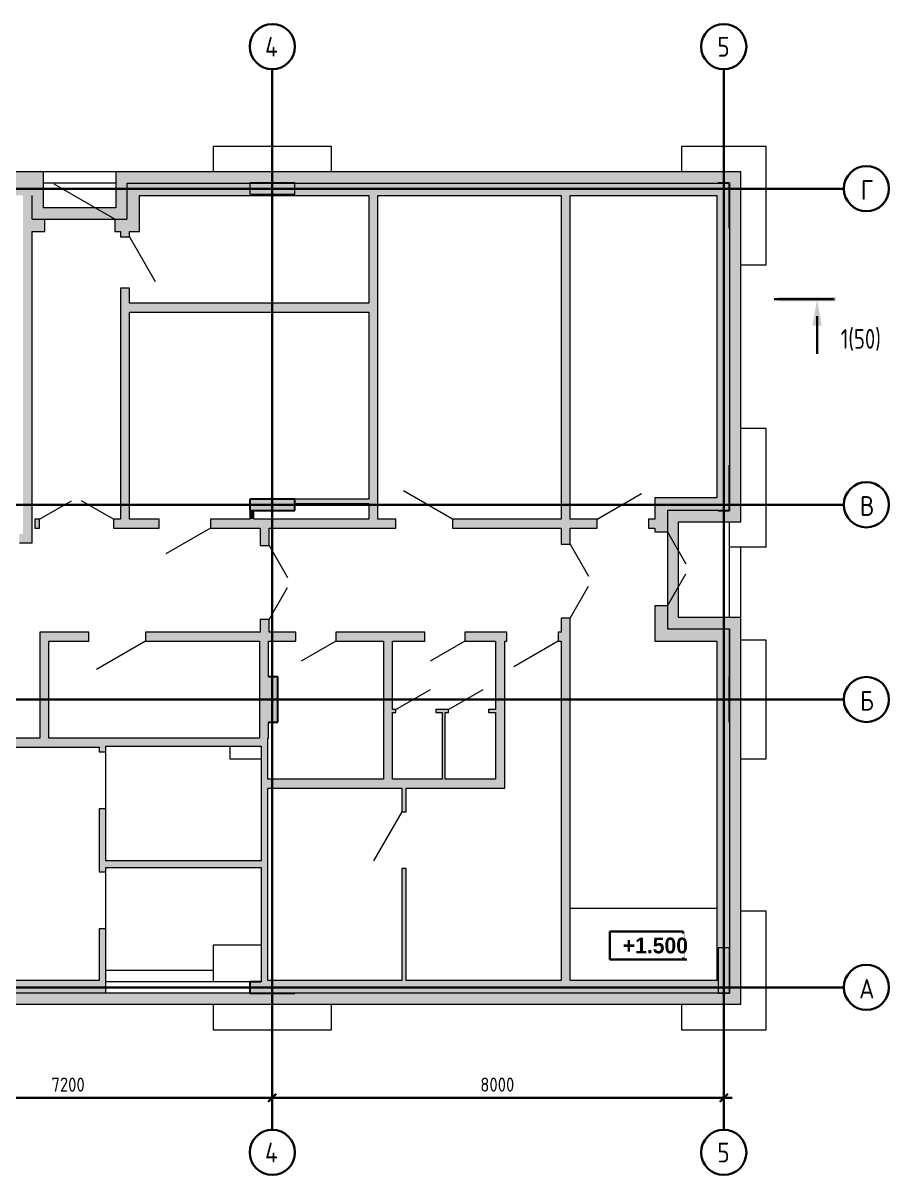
# Model space of a CAD drawing. Header units: millimetres. Extents: x -3614 to 32845, y -3324 to 17085.
# Drawn here: x 17482 to 32845, y -3324 to 17085 of the extents above; entities that cross this region are included whole.
import ezdxf

# ---------------------------------------------------------------- set-up
doc = ezdxf.new("R2010")
doc.units = ezdxf.units.MM
doc.linetypes.add('ADSK_Линия сетки', pattern=[25, 20, -2.5, 0, -2.5])
for name, color, linetype, lineweight in [('A-ANNO-DIMS', 7, 'Continuous', 30), ('A-ANNO-DIMS-100', 7, 'Continuous', 30), ('A-ANNO-NOTE', 7, 'Continuous', 30), ('A-WALL', 7, 'Continuous', 13), ('A-WALL-PATT', 7, 'Continuous', 13), ('G-ANNO-DIMS', 7, 'Continuous', 30), ('G-ANNO-SYMB', 7, 'Continuous', 30), ('I-WALL', 7, 'Continuous', 13), ('S-COLS', 7, 'Continuous', 9), ('S-GRID', 7, 'Continuous', 30), ('S-GRID-IDEN', 7, 'Continuous', 30)]:
    doc.layers.add(name, color=color, linetype=linetype, lineweight=lineweight)
doc.layers.add('A-DOOR', color=5, linetype='Continuous', lineweight=13, true_color=0x0000ff)
doc.layers.add('A-FLOR', color=7, linetype='Continuous', lineweight=13, true_color=0x007f00)
doc.styles.add('GOST Common', font='GOST_Common_SpecSymbol_0.ttf', dxfattribs={"width": 0.9, "height": 350})
doc.styles.add('GOST Common_1', font='GOST_Common_SpecSymbol_0.ttf', dxfattribs={"width": 0.9, "height": 250})
doc.styles.add('GOST Common_2', font='GOST_Common_SpecSymbol_0.ttf', dxfattribs={"width": 0.8, "height": 350})
doc.styles.add('Mipgost_B', font='', dxfattribs={"height": 280})
doc.styles.get('Mipgost_B').set_extended_font_data('Mipgost', bold=True)
doc.dimstyles.new('0_Оси', dxfattribs={"dimscale": 304.8, "dimtxt": 251.428749, "dimasz": 0.463911, "dimexe": 0.492126, "dimexo": 0.492126, "dimgap": 0.098425, "dimtad": 1, "dimdec": 0, "dimzin": 0, "dimdsep": 46, "dimtxsty": 'GOST Common_1', "dimblk1": 'OBLIQUE', "dimblk2": 'OBLIQUE', "dimsah": 1, "dimcen": 0.09, "dimdle": 0.492126, "dimazin": 0, "dimtfac": 1, "dimtdec": 4, "dimtix": 1, "dimtmove": 0, "dimatfit": 3, "dimfxl": 1, "dimtvp": 1, "dimtfill": 1, "dimtolj": 1, "dimtzin": 0, "dimarcsym": 2})

# ---------------------------------------------------------------- blocks, each defined once
blk = doc.blocks.new('AC_Дверь_Однопольная_ДеревяннаяВнутренняя_ГОСТ6629-88 - 910х2080h-71783-Этаж 1_ Кладочный план')
at = {"layer": 'A-DOOR', "color": 176, "true_color": 0x00007f}
blk.add_line((-455, 80), (333, 535), dxfattribs=at)
blk = doc.blocks.new('AC_Дверь_Однопольная_ДеревяннаяВнутренняя_ГОСТ6629-88 - 960х2080h-71764-Этаж 1_ Кладочный план')
at = {"layer": 'A-DOOR', "color": 176, "true_color": 0x00007f}
blk.add_line((-500, 80), (366, 580), dxfattribs=at)
blk = doc.blocks.new('AC_Дверь_Однопольная_ДеревяннаяВнутренняя_ГОСТ6629-88 - 710х2080h-71766-Этаж 1_ Кладочный план')
at = {"layer": 'A-DOOR', "color": 176, "true_color": 0x00007f}
blk.add_line((-355, 80), (260, 435), dxfattribs=at)
blk = doc.blocks.new('AC_Дверь_Однопольная_ДеревяннаяВнутренняя_ГОСТ6629-88 - 710х2080h-74658-Этаж 1_ Кладочный план')
at = {"layer": 'A-DOOR', "color": 176, "true_color": 0x00007f}
blk.add_line((-355, 25), (260, 380), dxfattribs=at)
blk = doc.blocks.new('AC_Дверь_Однопольная_ДеревяннаяВнутренняя_ГОСТ6629-88 - 960х2080h Л-74744-Этаж 1_ Кладочный план')
at = {"layer": 'A-DOOR', "color": 176, "true_color": 0x00007f}
blk.add_line((500, 38), (-366, 538), dxfattribs=at)
blk = doc.blocks.new('AC_Дверь_Однопольная_ДеревяннаяВнутренняя_ГОСТ6629-88 - 960х2080h Л-71763-Этаж 1_ Кладочный план')
at = {"layer": 'A-DOOR', "color": 176, "true_color": 0x00007f}
blk.add_line((500, 80), (-366, 580), dxfattribs=at)
blk = doc.blocks.new('Внутренняя дверь 2-Навесная - Один проем вовнутрь_ с порогом - 31173-2003 - ДСВ ДКВн У 2100-1300 М1 ГОСТ 31173-2003-77320-Этаж 1_ Кладочный план')
at = {"layer": 'A-DOOR', "color": 7}
for p, q in [((-675, -80), (-108, -407)), ((635, -80), (68, -407))]:
    blk.add_line(p, q, dxfattribs=at)
blk = doc.blocks.new('Внутренняя дверь 2-Навесная - Один проем вовнутрь_ с порогом - 31173-2003 - ДСВ ДКВн У 2100-1300 М1 ГОСТ 31173-2003-77464-Этаж 1_ Кладочный план')
at = {"layer": 'A-DOOR', "color": 7}
for p, q in [((-675, -110), (-108, -437)), ((635, -110), (68, -437))]:
    blk.add_line(p, q, dxfattribs=at)
blk = doc.blocks.new('AC_Дверь_Однопольная_ДеревяннаяВнутренняя_ГОСТ6629-88 - 1200х2080h-80309-Этаж 1_ Кладочный план')
at = {"layer": 'A-DOOR', "color": 176, "true_color": 0x00007f}
blk.add_line((-620, -110), (454, -730), dxfattribs=at)
blk = doc.blocks.new('Ось сетки - Круг_Ø8 мм-2643-Этаж 1_ Кладочный план')
at = {"layer": 'S-GRID-IDEN'}
for start, end in [(360, 180), (180, 360)]:
    blk.add_arc((0, 0), 4, start, end, dxfattribs=at)
blk = doc.blocks.new('DIMBLOCK3-Этаж 1_ Кладочный план')
at = {"layer": 'A-ANNO-DIMS-100', "color": 150, "true_color": 0x0080ff}
for p, q in [((14700, -2005), (14700, -1805)), ((21900, -2005), (21900, -1805)), ((14700, -1955), (14629, -2026)), ((14700, -1955), (14771, -1884)), ((14700, -1955), (21900, -1955)), ((14700, -1955), (14700, -2005)), ((21900, -1955), (21829, -2026)), ((21900, -1955), (21971, -1884)), ((21900, -1955), (21900, -2005))]:
    blk.add_line(p, q, dxfattribs=at)
at = {"layer": 'A-ANNO-DIMS-100', "color": 0, "insert": (17985, -1598), "char_height": 250, "width": 756.84, "attachment_point": 1, "line_spacing_factor": 1.022761, "style": 'GOST Common_1', "bg_fill": 3, "box_fill_scale": 1.25, "bg_fill_color": 256, "bg_fill_true_color": 13158600, "bg_fill_transparency": 0}
blk.add_mtext('7200', dxfattribs=at)
blk = doc.blocks.new('_Oblique')
at = {"color": 0, "linetype": 'ByBlock', "lineweight": -2}
blk.add_line((-0.5, -0.5), (0.5, 0.5), dxfattribs=at)
blk = doc.blocks.new('DIMBLOCK4-Этаж 1_ Кладочный план')
at = {"layer": 'A-ANNO-DIMS-100', "color": 150, "true_color": 0x0080ff}
for p, q in [((21900, -2005), (21900, -1805)), ((29900, -2005), (29900, -1805)), ((21900, -1955), (21829, -2026)), ((21900, -1955), (21971, -1884)), ((21900, -1955), (30050, -1955)), ((21900, -1955), (21900, -2005)), ((29900, -1955), (29829, -2026)), ((29900, -1955), (29971, -1884)), ((29900, -1955), (29900, -2005))]:
    blk.add_line(p, q, dxfattribs=at)
at = {"layer": 'A-ANNO-DIMS-100', "color": 0, "insert": (25585, -1598), "char_height": 250, "width": 756.84, "attachment_point": 1, "line_spacing_factor": 1.022761, "style": 'GOST Common_1', "bg_fill": 3, "box_fill_scale": 1.25, "bg_fill_color": 256, "bg_fill_true_color": 13158600, "bg_fill_transparency": 0}
blk.add_mtext('8000', dxfattribs=at)
blk = doc.blocks.new('Разрез - Номер вида сзади лист_3_5 мм-93904-Этаж 1_ Кладочный план')
at = {"layer": 'G-ANNO-SYMB'}
for points in [[(9.8, 0.4), (9.8, -0.39), (-0.33, -0.39), (-0.33, 0.4)], [(2.18, -4.67), (3, 0), (3.82, -4.67)]]:
    blk.add_hatch(color=256, dxfattribs=at).paths.add_polyline_path(points)
blk.add_line((3, -3), (3, -9.66), dxfattribs=at)
blk = doc.blocks.new('Высотные отметки - Рамка вверх-88962-Этаж 1_ Кладочный план')
at = {"layer": 'A-ANNO-NOTE'}
for p, q in [((-13, 0), (-13, 5)), ((-13, 5), (0, 5)), ((0, 5), (0, 0)), ((0, 0), (-13, 0))]:
    blk.add_line(p, q, dxfattribs=at)

msp = doc.modelspace()

# ---------------------------------------------------------------- hatches: boundary and pattern name
at = {"layer": 'A-WALL-PATT', "true_color": 0xafbeb9}
for points in [[(17642.5, 14250), (17642.5, 14450), (-100, 14450), (-100, 14250), (17475.6, 14250)], [(17842.5, 13610), (17842.5, 14450), (17642.5, 14450), (17642.5, 13610)], [(30200, 14250), (30200, 14450), (19124.3, 14450), (19124.3, 14250), (30000, 14250)], [(19324.3, 13610), (19324.3, 14250), (19124.3, 14250), (19124.3, 13610)], [(30200, 8250), (30200, 14250), (30000, 14250), (30000, 8250)], [(19124.3, 13610), (19124.3, 13810), (17842.5, 13810), (17842.5, 13610)], [(30000, 8250), (30000, 8450), (28900, 8450), (28900, 8250), (29100, 8250)], [(29100, 6552.5), (29100, 8250), (28900, 8250), (28900, 6552.5)], [(30000, 6352.5), (30200, 6352.5), (30200, 6552.5), (28900, 6552.5), (28900, 6352.5)], [(30200, -300), (30200, 6352.5), (30000, 6352.5), (30000, -300)], [(30000, -300), (30000, -100), (14400, -100), (14400, -300), (25404.3, -300)]]:
    msp.add_hatch(color=9, dxfattribs=at).paths.add_polyline_path(points)
at = {"layer": 'A-WALL-PATT', "true_color": 0x800000}
for points in [[(17475.6, 14030), (17642.5, 14030), (17642.5, 14250), (7900, 14250), (7900, 14050), (7100, 14050), (7100, 14250), (120, 14250), (120, 14030), (14917.5, 14030)], [(19367.5, 13390), (19544.3, 13390), (19544.3, 14250), (19324.3, 14250), (19324.3, 13390)], [(29800, 14030), (29800, 14250), (22300, 14250), (22300, 14050), (21500, 14050), (21500, 14250), (19544.3, 14250), (19544.3, 14030), (29780, 14030)], [(17642.5, 8034.6), (17642.5, 14030), (17482.5, 14030), (17482.5, 8034.6)], [(23767.5, 8295), (23767.5, 14030), (23607.5, 14030), (23607.5, 8295)], [(29780, 8450), (29800, 8450), (29800, 9250), (30000, 9250), (30000, 13450), (29800, 13450), (29800, 14030), (29780, 14030), (29780, 8670)], [(23607.5, 11960), (23607.5, 12120), (19367.5, 12120), (19367.5, 11960), (20118.5, 11960)], [(23607.5, 8575), (23607.5, 8650), (22300, 8650), (22300, 8575)], [(29780, 8450), (29780, 8670), (28900, 8670), (28900, 8450)], [(21575, 8295), (21575, 8450), (21500, 8450), (21500, 8295)], [(30000, 6132.5), (30000, 6352.5), (28680, 6352.5), (28680, 6132.5), (29780, 6132.5)], [(17942.5, 4415), (17942.5, 6292.5), (17782.5, 6292.5), (17782.5, 4415)], [(21830, 4415), (21830, 4700), (21800, 4700), (21800, 5500), (21830, 5500), (21830, 6132.5), (21670, 6132.5), (21670, 4415), (21820, 4415)], [(24030, 3687.5), (24030, 6132.5), (23870, 6132.5), (23870, 3687.5)], [(26017.5, 3687.5), (26017.5, 6132.5), (25857.5, 6132.5), (25857.5, 3687.5)], [(27177.4, 120), (27177.4, 6132.5), (27017.4, 6132.5), (27017.4, 120)], [(29780, -100), (30000, -100), (30000, 4700), (29800, 4700), (29800, 5500), (30000, 5500), (30000, 6132.5), (29780, 6132.5), (29780, 120)], [(24962.5, 3687.5), (24962.5, 4870), (24912.5, 4870), (24912.5, 3687.5)], [(21820, 4275), (21820, 4415), (18950, 4415), (18950, 4275), (21700, 4275)], [(21820, 100), (21820, 4275), (21700, 4275), (21700, 100)], [(26017.5, 3527.5), (26017.5, 3687.5), (21820, 3687.5), (21820, 3527.5), (25404.3, 3527.5)], [(21700, 2122.5), (21700, 2242.5), (18950, 2242.5), (18950, 2122.5), (20118.5, 2122.5)], [(18830, -100), (18830, 120), (14600, 120), (14600, 100), (15400, 100), (15400, -100)], [(29780, -100), (29780, 120), (21820, 120), (21820, 100), (22300, 100), (22300, -100), (25404.3, -100)]]:
    msp.add_hatch(color=16, dxfattribs=at).paths.add_polyline_path(points)
at = {"layer": 'A-WALL-PATT', "true_color": 0xff0000}
for points in [[(29800, 13450), (30000, 13450), (30000, 14250), (29800, 14250), (29800, 14030)], [(30000, 8450), (30000, 9250), (29800, 9250), (29800, 8450)], [(22000, 4700), (22000, 5500), (21800, 5500), (21800, 4700), (21830, 4700)], [(30000, 4700), (30000, 5500), (29800, 5500), (29800, 4700)], [(22300, -100), (22300, 100), (21500, 100), (21500, -100)]]:
    msp.add_hatch(color=1, dxfattribs=at).paths.add_polyline_path(points)
at = {"layer": 'A-WALL-PATT', "true_color": 0x800000}
h = msp.add_hatch(color=16, dxfattribs=at)
h.paths.add_polyline_path([(27177.4, 6292.5), (27177.4, 6543.7), (27017.4, 6543.7), (27017.4, 6292.5)])
h.paths.add_polyline_path([(27017.4, 7853.7), (27177.4, 7853.7), (27177.4, 8135), (27017.4, 8135)])
h.paths.add_polyline_path([(27177.4, 8295), (27177.4, 14030), (27017.4, 14030), (27017.4, 8295)])
h = msp.add_hatch(color=16, dxfattribs=at)
h.paths.add_polyline_path([(19324.3, 13390), (19324.3, 13610), (19107.5, 13610), (19107.5, 13390), (19207.5, 13390)])
h.paths.add_polyline_path([(17867.5, 13390), (17867.5, 13610), (17642.5, 13610), (17642.5, 13390)])
h = msp.add_hatch(color=16, dxfattribs=at)
h.paths.add_polyline_path([(19207.5, 8295), (19367.5, 8295), (19367.5, 12385), (19207.5, 12385), (19207.5, 12341)])
h.paths.add_polyline_path([(19207.5, 13295), (19367.5, 13295), (19367.5, 13390), (19207.5, 13390)])
h = msp.add_hatch(color=16, dxfattribs=at)
h.paths.add_polyline_path([(28680, 6352.5), (28900, 6352.5), (28900, 6760), (28680, 6760), (28680, 6464.3)])
h.paths.add_polyline_path([(28900, 8070), (28900, 8670), (28680, 8670), (28680, 8070)])
h = msp.add_hatch(color=16, dxfattribs=at)
h.paths.add_polyline_path([(28680, 8135), (28680, 8295), (28565, 8295), (28565, 8135)])
h.paths.add_polyline_path([(27655, 8135), (27655, 8295), (25090, 8295), (25090, 8135), (25404.3, 8135)])
h.paths.add_polyline_path([(24090, 8135), (24090, 8295), (20802.5, 8295), (20802.5, 8135), (21842.5, 8135)])
h.paths.add_polyline_path([(19892.5, 8135), (19892.5, 8295), (19085, 8295), (19085, 8135)])
h.paths.add_polyline_path([(17775, 8135), (17775, 8295), (17690, 8295), (17690, 8135)])
h = msp.add_hatch(color=16, dxfattribs=at)
h.paths.add_polyline_path([(17642.5, 7874.6), (17642.5, 8034.6), (17417.5, 8034.6), (17417.5, 7874.6)])
h.paths.add_polyline_path([(16107.5, 7874.6), (16107.5, 8034.6), (14757.5, 8034.6), (14757.5, 7874.6), (14832.7, 7874.6)])
h = msp.add_hatch(color=16, dxfattribs=at)
h.paths.add_polyline_path([(21682.5, 6292.5), (21842.5, 6292.5), (21842.5, 6520), (21682.5, 6520), (21682.5, 6464.3)])
h.paths.add_polyline_path([(21842.5, 7830), (21842.5, 8135), (21682.5, 8135), (21682.5, 7830)])
h = msp.add_hatch(color=16, dxfattribs=at)
h.paths.add_polyline_path([(27177.4, 6132.5), (27177.4, 6292.5), (26965, 6292.5), (26965, 6132.5), (27017.4, 6132.5)])
h.paths.add_polyline_path([(25857.5, 6132.5), (26055, 6132.5), (26055, 6292.5), (25312.5, 6292.5), (25312.5, 6132.5), (25404.3, 6132.5)])
h.paths.add_polyline_path([(24602.5, 6132.5), (24602.5, 6292.5), (23025, 6292.5), (23025, 6132.5), (24030, 6132.5)])
h.paths.add_polyline_path([(21670, 6132.5), (22315, 6132.5), (22315, 6292.5), (19650, 6292.5), (19650, 6132.5), (20118.5, 6132.5)])
h.paths.add_polyline_path([(18650, 6132.5), (18650, 6292.5), (17942.5, 6292.5), (17942.5, 6132.5)])
h = msp.add_hatch(color=16, dxfattribs=at)
h.paths.add_polyline_path([(25857.5, 4870), (25857.5, 4920), (25732.5, 4920), (25732.5, 4870)])
h.paths.add_polyline_path([(24962.5, 4870), (25022.5, 4870), (25022.5, 4920), (24798.7, 4920), (24798.7, 4870), (24912.5, 4870)])
h.paths.add_polyline_path([(24030, 4870), (24088.7, 4870), (24088.7, 4920), (24030, 4920)])
h = msp.add_hatch(color=16, dxfattribs=at)
h.paths.add_polyline_path([(18830, 4255), (18830, 4415), (16505, 4415), (16505, 4255)])
h.paths.add_polyline_path([(14995, 4255), (14995, 4415), (13913.8, 4415), (13913.8, 4255), (14832.7, 4255)])
h.paths.add_polyline_path([(11803.8, 4255), (11803.8, 4415), (7165, 4415), (7165, 4255), (11097.5, 4255)])
h.paths.add_polyline_path([(6065, 4255), (6165, 4255), (6165, 4415), (5462.5, 4415), (5462.5, 4255), (5905, 4255)])
h.paths.add_polyline_path([(4261.1, 4255), (4462.5, 4255), (4462.5, 4415), (3040, 4415), (3040, 4255)])
h = msp.add_hatch(color=16, dxfattribs=at)
h.paths.add_polyline_path([(18950, -100), (18950, 1035), (18830, 1035), (18830, -100)])
h.paths.add_polyline_path([(18950, 2045), (18950, 3165), (18830, 3165), (18830, 2045)])
h.paths.add_polyline_path([(18950, 4175), (18950, 4415), (18830, 4415), (18830, 4175)])
h = msp.add_hatch(color=16, dxfattribs=at)
h.paths.add_polyline_path([(24195, 120), (24270, 120), (24270, 2107.5), (24195, 2107.5), (24195, 587.5)])
h.paths.add_polyline_path([(24195, 3107.5), (24270, 3107.5), (24270, 3527.5), (24195, 3527.5), (24195, 3525.9)])
at = {"layer": 'S-COLS', "true_color": 0xff0000}
for points in [[(21500, 14050), (22300, 14050), (22300, 14250), (21500, 14250)], [(22300, 8450), (22300, 8650), (21500, 8650), (21500, 8450)], [(30000, -100), (30000, 700), (29800, 700), (29800, -100)]]:
    msp.add_hatch(color=1, dxfattribs=at).paths.add_polyline_path(points)

# ---------------------------------------------------------------- linework, layer by layer
at = {"layer": 'A-FLOR'}
for p, q in [((22950, 14900), (20850, 14900)), ((20850, 14900), (20850, 14450)), ((22950, 14450), (22950, 14900)), ((30650, 14900), (29150, 14900)), ((29150, 14900), (29150, 14450)), ((30650, 12800), (30650, 14900)), ((19124.3, 14450), (17842.5, 14450)), ((19124.3, 14250), (17842.5, 14250)), ((30200, 12800), (30650, 12800)), ((30650, 9900), (30200, 9900)), ((30650, 7800), (30650, 9900)), ((30000, 6552.5), (30000, 8250)), ((30650, 7800), (30000, 7800)), ((30200, 6552.5), (30200, 7800)), ((30650, 6150), (30200, 6150)), ((30650, 4050), (30650, 6150)), ((18950, 3165), (18950, 4175)), ((21150, 4275), (21150, 4050)), ((21150, 4050), (21700, 4050)), ((30200, 4050), (30650, 4050)), ((18950, 1035), (18950, 2045)), ((29780, 1400), (27177.4, 1400)), ((30650, 1350), (30200, 1350)), ((30650, -750), (30650, 1350)), ((21700, 750), (20850, 750)), ((20850, 750), (20850, 100)), ((20850, 300), (18950, 300)), ((20850, -300), (20850, -750)), ((22950, -750), (22950, -300)), ((29150, -300), (29150, -750)), ((20850, -750), (22950, -750)), ((29150, -750), (30650, -750))]:
    msp.add_line(p, q, dxfattribs=at)
at = {"layer": 'A-WALL'}
for p, q in [((17842.5, 14450), (-300, 14450)), ((17842.5, 13810), (17842.5, 14450)), ((30200, 14450), (19124.3, 14450)), ((19124.3, 14450), (19124.3, 13810)), ((30200, 8250), (30200, 14450)), ((19324.3, 14250), (30000, 14250)), ((30000, 14250), (30000, 8450)), ((19124.3, 13810), (17842.5, 13810)), ((17642.5, 13610), (19324.3, 13610)), ((28900, 8450), (28900, 6352.5)), ((30000, 8450), (28900, 8450)), ((29100, 6552.5), (29100, 8250)), ((29100, 8250), (30200, 8250)), ((30200, 6552.5), (29100, 6552.5)), ((30200, -300), (30200, 6552.5)), ((28900, 6352.5), (30000, 6352.5)), ((30000, 6352.5), (30000, -100)), ((18950, -100), (18950, 100)), ((21500, 100), (18950, 100)), ((21500, -100), (21500, 100)), ((30000, -100), (14600, -100)), ((14400, -300), (30200, -300))]:
    msp.add_line(p, q, dxfattribs=at)
at = {"layer": 'A-WALL', "color": 1, "lineweight": 25, "true_color": 0xff0000}
for p, q in [((30000, 14250), (29800, 14250)), ((30000, 13450), (30000, 14250)), ((30000, 8450), (30000, 9250)), ((29800, 8450), (30000, 8450)), ((22000, 5500), (21830, 5500)), ((22000, 4700), (22000, 5500)), ((30000, 4700), (30000, 5500)), ((21830, 4700), (22000, 4700)), ((21500, 100), (21500, -100)), ((21700, 100), (21500, 100)), ((21500, -100), (22300, -100))]:
    msp.add_line(p, q, dxfattribs=at)
at = {"layer": 'G-ANNO-DIMS'}
msp.add_line((29246.1, 491.8), (29182.9, 491.8), dxfattribs=at)
at = {"layer": 'G-ANNO-SYMB'}
msp.add_line((30794, 12192), (31854.3, 12192), dxfattribs=at)
at = {"layer": 'I-WALL'}
for p, q in [((19324.3, 14250), (19324.3, 13610)), ((17642.5, 13610), (17642.5, 14030)), ((19544.3, 13390), (19544.3, 14030)), ((19544.3, 14030), (23607.5, 14030)), ((23607.5, 14030), (23607.5, 12120)), ((23767.5, 8295), (23767.5, 14030)), ((23767.5, 14030), (27017.4, 14030)), ((27017.4, 14030), (27017.4, 8295)), ((27177.4, 8295), (27177.4, 14030)), ((27177.4, 14030), (29780, 14030)), ((29780, 14030), (29780, 8670)), ((17867.5, 13390), (17867.5, 13610)), ((19107.5, 13610), (19107.5, 13390)), ((17642.5, 7874.6), (17642.5, 13390)), ((17642.5, 13390), (17867.5, 13390)), ((19107.5, 13390), (19207.5, 13390)), ((19207.5, 13390), (19207.5, 13295)), ((19207.5, 13295), (19367.5, 13295)), ((19367.5, 13295), (19367.5, 13390)), ((19367.5, 13390), (19544.3, 13390)), ((19367.5, 12385), (19207.5, 12385)), ((19207.5, 12385), (19207.5, 8295)), ((19367.5, 12120), (19367.5, 12385)), ((23607.5, 12120), (19367.5, 12120)), ((19367.5, 8295), (19367.5, 11960)), ((19367.5, 11960), (23607.5, 11960)), ((23607.5, 11960), (23607.5, 8650)), ((23607.5, 8650), (22300, 8650)), ((22300, 8650), (22300, 8575)), ((22300, 8575), (23607.5, 8575)), ((23607.5, 8575), (23607.5, 8295)), ((28680, 8670), (28680, 8295)), ((29780, 8670), (28680, 8670)), ((21500, 8450), (21500, 8295)), ((21575, 8450), (21500, 8450)), ((21575, 8295), (21575, 8450)), ((17775, 8295), (17690, 8295)), ((17690, 8295), (17690, 8135)), ((17775, 8135), (17775, 8295)), ((19207.5, 8295), (19085, 8295)), ((19085, 8295), (19085, 8135)), ((19892.5, 8295), (19367.5, 8295)), ((19892.5, 8135), (19892.5, 8295)), ((21500, 8295), (20802.5, 8295)), ((20802.5, 8295), (20802.5, 8135)), ((23607.5, 8295), (21575, 8295)), ((24090, 8295), (23767.5, 8295)), ((24090, 8135), (24090, 8295)), ((27017.4, 8295), (25090, 8295)), ((25090, 8295), (25090, 8135)), ((27655, 8295), (27177.4, 8295)), ((27655, 8135), (27655, 8295)), ((28680, 8295), (28565, 8295)), ((28565, 8295), (28565, 8135)), ((17690, 8135), (17775, 8135)), ((19085, 8135), (19892.5, 8135)), ((20802.5, 8135), (21682.5, 8135)), ((21682.5, 8135), (21682.5, 7830)), ((21842.5, 8135), (24090, 8135)), ((21842.5, 7830), (21842.5, 8135)), ((25090, 8135), (27017.4, 8135)), ((27017.4, 8135), (27017.4, 7853.7)), ((27177.4, 8135), (27655, 8135)), ((27177.4, 7853.7), (27177.4, 8135)), ((28565, 8135), (28680, 8135)), ((28680, 8135), (28680, 8070)), ((28680, 8070), (28900, 8070)), ((17417.5, 7874.6), (17642.5, 7874.6)), ((21682.5, 7830), (21842.5, 7830)), ((27017.4, 7853.7), (27177.4, 7853.7)), ((28900, 6760), (28680, 6760)), ((28680, 6760), (28680, 6132.5)), ((27017.4, 6543.7), (27017.4, 6292.5)), ((27177.4, 6543.7), (27017.4, 6543.7)), ((27177.4, 120), (27177.4, 6543.7)), ((21842.5, 6520), (21682.5, 6520)), ((21682.5, 6520), (21682.5, 6292.5)), ((21842.5, 6292.5), (21842.5, 6520)), ((30000, 6352.5), (30000, 6352.5)), ((30000, 5500), (30000, 6352.5)), ((18650, 6292.5), (17782.5, 6292.5)), ((17782.5, 6292.5), (17782.5, 4415)), ((17942.5, 6132.5), (18650, 6132.5)), ((17942.5, 4415), (17942.5, 6132.5)), ((18650, 6132.5), (18650, 6292.5)), ((21682.5, 6292.5), (19650, 6292.5)), ((19650, 6292.5), (19650, 6132.5)), ((19650, 6132.5), (21670, 6132.5)), ((21670, 6132.5), (21670, 4415)), ((21830, 6132.5), (22315, 6132.5)), ((21830, 5500), (21830, 6132.5)), ((22315, 6292.5), (21842.5, 6292.5)), ((22315, 6132.5), (22315, 6292.5)), ((24602.5, 6292.5), (23025, 6292.5)), ((23025, 6292.5), (23025, 6132.5)), ((23025, 6132.5), (23870, 6132.5)), ((23870, 6132.5), (23870, 3687.5)), ((24030, 6132.5), (24602.5, 6132.5)), ((24030, 4920), (24030, 6132.5)), ((24602.5, 6132.5), (24602.5, 6292.5)), ((26055, 6292.5), (25312.5, 6292.5)), ((25312.5, 6292.5), (25312.5, 6132.5)), ((25312.5, 6132.5), (25857.5, 6132.5)), ((25857.5, 6132.5), (25857.5, 4920)), ((26017.5, 6132.5), (26055, 6132.5)), ((26017.5, 3527.5), (26017.5, 6132.5)), ((26055, 6132.5), (26055, 6292.5)), ((27017.4, 6292.5), (26965, 6292.5)), ((26965, 6292.5), (26965, 6132.5)), ((26965, 6132.5), (27017.4, 6132.5)), ((27017.4, 6132.5), (27017.4, 120)), ((28680, 6132.5), (29780, 6132.5)), ((29780, 6132.5), (29780, 120)), ((24088.7, 4920), (24030, 4920)), ((24088.7, 4870), (24088.7, 4920)), ((25022.5, 4920), (24798.7, 4920)), ((24798.7, 4920), (24798.7, 4870)), ((25022.5, 4870), (25022.5, 4920)), ((25857.5, 4920), (25732.5, 4920)), ((25732.5, 4920), (25732.5, 4870)), ((21830, 4415), (21830, 4700)), ((24030, 3687.5), (24030, 4870)), ((24030, 4870), (24088.7, 4870)), ((24798.7, 4870), (24912.5, 4870)), ((24912.5, 4870), (24912.5, 3687.5)), ((24962.5, 4870), (25022.5, 4870)), ((24962.5, 3687.5), (24962.5, 4870)), ((25732.5, 4870), (25857.5, 4870)), ((25857.5, 4870), (25857.5, 3687.5)), ((17782.5, 4415), (16505, 4415)), ((21670, 4415), (17942.5, 4415)), ((21820, 3687.5), (21820, 4415)), ((21820, 4415), (21830, 4415)), ((16505, 4255), (18830, 4255)), ((18830, 4255), (18830, 4175)), ((18830, 4175), (18950, 4175)), ((18950, 4175), (18950, 4275)), ((18950, 4275), (21700, 4275)), ((21700, 4275), (21700, 2242.5)), ((23870, 3687.5), (21820, 3687.5)), ((24912.5, 3687.5), (24030, 3687.5)), ((25857.5, 3687.5), (24962.5, 3687.5)), ((21820, 120), (21820, 3527.5)), ((21820, 3527.5), (24195, 3527.5)), ((24195, 3527.5), (24195, 3107.5)), ((24270, 3527.5), (26017.5, 3527.5)), ((24270, 3107.5), (24270, 3527.5)), ((18950, 3165), (18830, 3165)), ((18830, 3165), (18830, 2045)), ((18950, 2242.5), (18950, 3165)), ((24195, 3107.5), (24270, 3107.5)), ((18830, 2045), (18950, 2045)), ((21700, 2242.5), (18950, 2242.5)), ((18950, 2045), (18950, 2122.5)), ((18950, 2122.5), (21700, 2122.5)), ((21700, 2122.5), (21700, 100)), ((24270, 2107.5), (24195, 2107.5)), ((24195, 2107.5), (24195, 120)), ((24270, 120), (24270, 2107.5)), ((18950, 1035), (18830, 1035)), ((18830, 1035), (18830, 120)), ((18950, 100), (18950, 1035)), ((18830, 120), (14820, 120)), ((24195, 120), (21820, 120)), ((27017.4, 120), (24270, 120)), ((29780, 120), (27177.4, 120))]:
    msp.add_line(p, q, dxfattribs=at)
at = {"layer": 'S-COLS'}
for p, q in [((21500, 14250), (21500, 14050)), ((22300, 14050), (22300, 14250)), ((21500, 14050), (22300, 14050))]:
    msp.add_line(p, q, dxfattribs=at)
at = {"layer": 'S-COLS', "color": 1, "lineweight": 25, "true_color": 0xff0000}
for p, q in [((22300, 14250), (21500, 14250)), ((21500, 8650), (21500, 8450)), ((22300, 8650), (21500, 8650)), ((22300, 8450), (22300, 8650)), ((21500, 8450), (22300, 8450))]:
    msp.add_line(p, q, dxfattribs=at)
at = {"layer": 'S-COLS', "color": 1, "true_color": 0xff0000}
for p, q in [((30000, 700), (29800, 700)), ((29800, 700), (29800, -100)), ((30000, -100), (30000, 700)), ((29800, -100), (30000, -100))]:
    msp.add_line(p, q, dxfattribs=at)
at = {"layer": 'S-GRID', "color": 150, "linetype": 'ADSK_Линия сетки', "true_color": 0x0080ff}
for p, q in [((21900, -2523.6), (21900, 16266.7)), ((29900, -2523.6), (29900, 16266.7)), ((-2091.2, 14150), (32027.3, 14150)), ((-2091.2, 8550), (32027.3, 8550)), ((-2091.2, 5100), (32027.3, 5100)), ((-2091.2, 0), (32027.3, 0))]:
    msp.add_line(p, q, dxfattribs=at)

# ---------------------------------------------------------------- block references
at = {"layer": 'A-DOOR', "color": 8, "true_color": 0x7f7f7f}
for name, p, rotation in [('AC_Дверь_Однопольная_ДеревяннаяВнутренняя_ГОСТ6629-88 - 1200х2080h-80309-Этаж 1_ Кладочный план', (18487.5, 13500), 180), ('AC_Дверь_Однопольная_ДеревяннаяВнутренняя_ГОСТ6629-88 - 910х2080h-71783-Этаж 1_ Кладочный план', (19287.5, 12840), 269.9999999999999), ('AC_Дверь_Однопольная_ДеревяннаяВнутренняя_ГОСТ6629-88 - 910х2080h-71783-Этаж 1_ Кладочный план', (20347.5, 8215), 180), ('AC_Дверь_Однопольная_ДеревяннаяВнутренняя_ГОСТ6629-88 - 960х2080h-71764-Этаж 1_ Кладочный план', (19150, 6212.5), 180), ('AC_Дверь_Однопольная_ДеревяннаяВнутренняя_ГОСТ6629-88 - 710х2080h-71766-Этаж 1_ Кладочный план', (22670, 6212.5), 180), ('AC_Дверь_Однопольная_ДеревяннаяВнутренняя_ГОСТ6629-88 - 710х2080h-71766-Этаж 1_ Кладочный план', (24957.5, 6212.5), 180), ('AC_Дверь_Однопольная_ДеревяннаяВнутренняя_ГОСТ6629-88 - 910х2080h-71783-Этаж 1_ Кладочный план', (26510, 6212.5), 180), ('AC_Дверь_Однопольная_ДеревяннаяВнутренняя_ГОСТ6629-88 - 960х2080h Л-74744-Этаж 1_ Кладочный план', (24232.5, 2607.5), 89.99999999999993)]:
    msp.add_blockref(name, p, dxfattribs=dict(at, rotation=rotation))
for name, p in [('AC_Дверь_Однопольная_ДеревяннаяВнутренняя_ГОСТ6629-88 - 960х2080h Л-71763-Этаж 1_ Кладочный план', (24590, 8215)), ('AC_Дверь_Однопольная_ДеревяннаяВнутренняя_ГОСТ6629-88 - 910х2080h-71783-Этаж 1_ Кладочный план', (28110, 8215)), ('AC_Дверь_Однопольная_ДеревяннаяВнутренняя_ГОСТ6629-88 - 710х2080h-74658-Этаж 1_ Кладочный план', (24443.8, 4895)), ('AC_Дверь_Однопольная_ДеревяннаяВнутренняя_ГОСТ6629-88 - 710х2080h-74658-Этаж 1_ Кладочный план', (25377.5, 4895))]:
    msp.add_blockref(name, p, dxfattribs=at)
at = {"layer": 'A-DOOR', "color": 7}
for name, p, rotation in [('Внутренняя дверь 2-Навесная - Один проем вовнутрь_ с порогом - 31173-2003 - ДСВ ДКВн У 2100-1300 М1 ГОСТ 31173-2003-77320-Этаж 1_ Кладочный план', (18410, 8215), 180), ('Внутренняя дверь 2-Навесная - Один проем вовнутрь_ с порогом - 31173-2003 - ДСВ ДКВн У 2100-1300 М1 ГОСТ 31173-2003-77464-Этаж 1_ Кладочный план', (28790, 7435), 89.9999999999999), ('Внутренняя дверь 2-Навесная - Один проем вовнутрь_ с порогом - 31173-2003 - ДСВ ДКВн У 2100-1300 М1 ГОСТ 31173-2003-77320-Этаж 1_ Кладочный план', (21762.5, 7195), 89.99999999999984), ('Внутренняя дверь 2-Навесная - Один проем вовнутрь_ с порогом - 31173-2003 - ДСВ ДКВн У 2100-1300 М1 ГОСТ 31173-2003-77320-Этаж 1_ Кладочный план', (27097.4, 7218.7), 89.9999999999999)]:
    msp.add_blockref(name, p, dxfattribs=dict(at, rotation=rotation))
at = {"layer": 'G-ANNO-DIMS', "xscale": 99.99999999999993, "yscale": 99.99999999999993, "zscale": 99.99999999999993}
msp.add_blockref('Высотные отметки - Рамка вверх-88962-Этаж 1_ Кладочный план', (29182.9, 491.8), dxfattribs=at)
at = {"layer": 'G-ANNO-SYMB', "extrusion": (0, 0, -1), "xscale": 99.99999999999993, "yscale": 99.99999999999993, "zscale": 99.99999999999993}
msp.add_blockref('Разрез - Номер вида сзади лист_3_5 мм-93904-Этаж 1_ Кладочный план', (-31854.3, 12192), dxfattribs=at)
at = {"layer": 'S-GRID-IDEN', "xscale": 99.99999999999993, "yscale": 99.99999999999993, "zscale": 99.99999999999993}
for p in [(21900, 16666.7), (29900, 16666.7), (21900, -2923.6), (29900, -2923.6)]:
    msp.add_blockref('Ось сетки - Круг_Ø8 мм-2643-Этаж 1_ Кладочный план', p, dxfattribs=at)
at = {"layer": 'S-GRID-IDEN', "xscale": 99.99999999999993, "yscale": 99.99999999999993, "zscale": 99.99999999999993, "rotation": 269.9999999999994}
for p in [(32427.3, 14150), (32427.3, 8550), (32427.3, 5100), (32427.3, 0)]:
    msp.add_blockref('Ось сетки - Круг_Ø8 мм-2643-Этаж 1_ Кладочный план', p, dxfattribs=at)

# ---------------------------------------------------------------- texts
at = {"layer": 'G-ANNO-SYMB', "insert": (31973.5, 11664.3), "char_height": 350, "width": 923.544, "attachment_point": 1, "style": 'GOST Common_2'}
msp.add_mtext('1(50)', dxfattribs=at)
at = {"layer": 'S-GRID-IDEN', "char_height": 350, "attachment_point": 1, "style": 'GOST Common'}
for s, insert, width in [('\\fGOST Common|b0|i0|c204|p34|;\\W.9;4', (21771.4, 16839.2), 310.253), ('\\fGOST Common|b0|i0|c204|p34|;\\W.9;5', (29786.2, 16839.2), 274.177), ('\\fGOST Common|b0|i0|c204|p34|;\\W.9;Г', (32328.8, 14302.6), 274.177), ('\\fGOST Common|b0|i0|c204|p34|;\\W.9;В', (32313.9, 8702.6), 310.253), ('\\fGOST Common|b0|i0|c204|p34|;\\W.9;Б', (32313.9, 5252.6), 310.253), ('\\fGOST Common|b0|i0|c204|p34|;\\W.9;А', (32299.1, 152.6), 346.329), ('\\fGOST Common|b0|i0|c204|p34|;\\W.9;4', (21771.4, -2751.1), 310.253), ('\\fGOST Common|b0|i0|c204|p34|;\\W.9;5', (29786.2, -2751.1), 274.177)]:
    msp.add_mtext(s, dxfattribs=dict(at, insert=insert, width=width))

# ---------------------------------------------------------------- next in the draw order: texts
at = {"layer": 'G-ANNO-DIMS', "insert": (28109.7, 881.9), "char_height": 280, "width": 1015.811, "attachment_point": 1, "line_spacing_factor": 0.919238, "style": 'Mipgost_B', "bg_fill": 3, "box_fill_scale": 1.25, "bg_fill_color": 256, "bg_fill_true_color": 13158600, "bg_fill_transparency": 0}
msp.add_mtext('+1.500', dxfattribs=at)

# ---------------------------------------------------------------- next in the draw order: dimensions: what is measured, and where the dimension line sits
at = {"layer": 'A-ANNO-DIMS', "color": 150, "true_color": 0x0080ff}
dim = msp.add_linear_dim(base=(21900, -1954.9), p1=(14700, -1854.9), p2=(21900, -1854.9), dimstyle='0_Оси', override={"dimpost": '<>', "dimfxl": 7200}, dxfattribs=at)
dim.commit()
dim.dimension.update_dxf_attribs({"geometry": 'DIMBLOCK3-Этаж 1_ Кладочный план', "text_midpoint": (18300, -1799.9)})

# ---------------------------------------------------------------- next in the draw order: dimensions: what is measured, and where the dimension line sits
dim = msp.add_linear_dim(base=(29900, -1954.9), p1=(21900, -1854.9), p2=(29900, -1854.9), dimstyle='0_Оси', override={"dimpost": '<>', "dimfxl": 8000}, dxfattribs=at)
dim.commit()
dim.dimension.update_dxf_attribs({"geometry": 'DIMBLOCK4-Этаж 1_ Кладочный план', "text_midpoint": (25900, -1799.9)})

doc.saveas('drawing.dxf')
